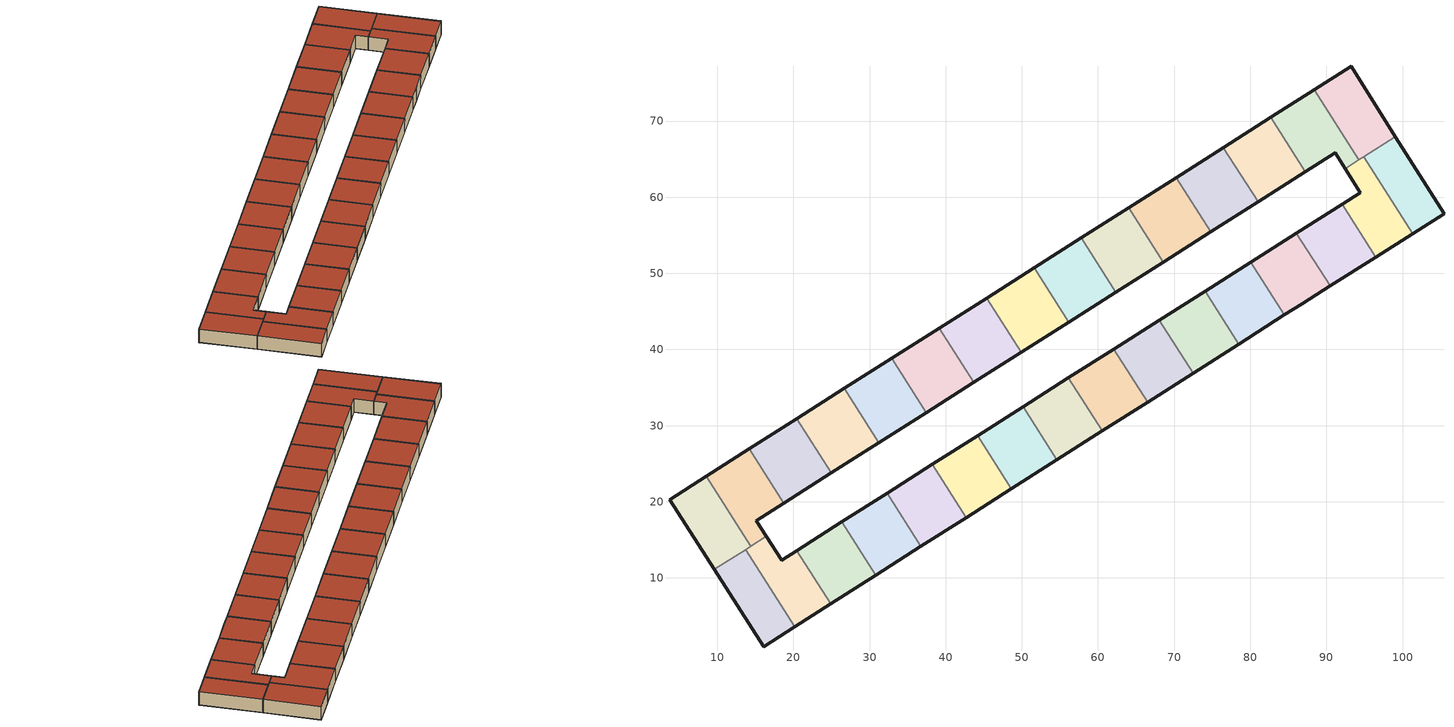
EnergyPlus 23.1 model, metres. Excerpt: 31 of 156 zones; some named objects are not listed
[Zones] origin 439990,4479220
b56bda9013da5b2d_F4_dwelling_0
 floor to b56bda9013da5b2d_F3_dwelling_0 (EU_floor_Construction): 20.19,3.58 13.73,13.73 9.61,11.11 16.12,0.98 z12
 wall outside (EU_wall_Construction): 20.19,3.58 16.12,0.98 9.61,11.11 z12:15
 wall to b56bda9013da5b2d_F4_dwelling_1 (EU_wall_Construction): 13.73,13.73 20.19,3.58 z12:15
 wall to b56bda9013da5b2d_F4_dwelling_16 (EU_wall_Construction): 9.61,11.11 13.73,13.73 z12:15
 roof outside (EU_roof_Construction): 13.73,13.73 20.19,3.58 16.12,0.98 9.61,11.11 z15
b56bda9013da5b2d_F4_dwelling_1
 floor to b56bda9013da5b2d_F3_dwelling_1 (EU_floor_Construction): 24.89,6.58 20.43,13.59 18.46,12.34 16.45,15.45 13.73,13.73 20.19,3.58 z12
 wall outside (EU_wall_Construction): 24.89,6.58 20.19,3.58 / 16.45,15.45 18.46,12.34 20.43,13.59 z12:15
 wall to b56bda9013da5b2d_F4_dwelling_2 (EU_wall_Construction): 20.43,13.59 24.89,6.58 z12:15
 wall to b56bda9013da5b2d_F4_dwelling_17 (EU_wall_Construction): 14.42,14.16 16.45,15.45 z12:15
 wall to b56bda9013da5b2d_F4_dwelling_16 (EU_wall_Construction): 13.73,13.73 14.42,14.17 z12:15
 roof outside (EU_roof_Construction): 20.43,13.59 24.89,6.58 20.19,3.58 13.73,13.73 16.45,15.45 18.46,12.34 z15
b56bda9013da5b2d_F4_dwelling_10
 floor to b56bda9013da5b2d_F3_dwelling_10 (EU_floor_Construction): 78.48,40.71 74.07,47.66 68.08,43.86 72.5,36.9 z12
 wall outside (EU_wall_Construction): 68.08,43.86 74.07,47.66 / 78.48,40.71 72.5,36.9 z12:15
 wall to b56bda9013da5b2d_F4_dwelling_9 (EU_wall_Construction): 72.5,36.9 68.08,43.86 z12:15
 wall to b56bda9013da5b2d_F4_dwelling_11 (EU_wall_Construction): 74.07,47.66 78.48,40.71 z12:15
 roof outside (EU_roof_Construction): 74.07,47.66 78.48,40.71 72.5,36.9 68.08,43.86 z15
b56bda9013da5b2d_F4_dwelling_11
 floor to b56bda9013da5b2d_F3_dwelling_11 (EU_floor_Construction): 84.47,44.53 80.07,51.47 74.07,47.66 78.48,40.71 z12
 wall outside (EU_wall_Construction): 74.07,47.66 80.07,51.47 / 84.47,44.53 78.48,40.71 z12:15
 wall to b56bda9013da5b2d_F4_dwelling_12 (EU_wall_Construction): 80.07,51.47 84.47,44.53 z12:15
 roof outside (EU_roof_Construction): 80.07,51.47 84.47,44.53 78.48,40.71 74.07,47.66 z15
b56bda9013da5b2d_F4_dwelling_12
 floor to b56bda9013da5b2d_F3_dwelling_12 (EU_floor_Construction): 90.47,48.34 86.07,55.28 80.07,51.47 84.47,44.53 86.83,46.03 z12
 wall outside (EU_wall_Construction): 80.07,51.47 86.07,55.28 / 90.47,48.34 86.83,46.03 84.47,44.53 z12:15
 wall to b56bda9013da5b2d_F4_dwelling_13 (EU_wall_Construction): 86.07,55.28 90.47,48.34 z12:15
 roof outside (EU_roof_Construction): 86.07,55.28 90.47,48.34 86.83,46.03 84.47,44.53 80.07,51.47 z15
b56bda9013da5b2d_F4_dwelling_13
 floor to b56bda9013da5b2d_F3_dwelling_13 (EU_floor_Construction): 96.47,52.14 92.06,59.09 86.07,55.28 90.47,48.34 z12
 wall outside (EU_wall_Construction): 86.07,55.28 92.06,59.09 / 96.47,52.14 90.47,48.34 z12:15
 wall to b56bda9013da5b2d_F4_dwelling_14 (EU_wall_Construction): 92.06,59.09 96.47,52.14 z12:15
 roof outside (EU_roof_Construction): 92.06,59.09 96.47,52.14 90.47,48.34 86.07,55.28 z15
b56bda9013da5b2d_F4_dwelling_14
 floor to b56bda9013da5b2d_F3_dwelling_14 (EU_floor_Construction): 101.34,55.23 94.92,65.33 92.46,63.77 94.45,60.6 92.06,59.09 96.47,52.14 z12
 wall outside (EU_wall_Construction): 101.34,55.23 96.47,52.14 / 92.06,59.09 94.45,60.6 92.46,63.77 z12:15
 wall to b56bda9013da5b2d_F4_dwelling_15 (EU_wall_Construction): 94.92,65.33 101.34,55.23 z12:15
 wall to b56bda9013da5b2d_F4_dwelling_29 (EU_wall_Construction): 92.46,63.77 94.24,64.9 z12:15
 wall to b56bda9013da5b2d_F4_dwelling_30 (EU_wall_Construction): 94.24,64.9 94.92,65.33 z12:15
 roof outside (EU_roof_Construction): 94.92,65.33 101.34,55.23 96.47,52.14 92.06,59.09 94.45,60.6 92.46,63.77 z15
b56bda9013da5b2d_F4_dwelling_15
 floor to b56bda9013da5b2d_F3_dwelling_15 (EU_floor_Construction): 105.45,57.83 99.05,67.96 94.92,65.33 101.34,55.23 z12
 wall outside (EU_wall_Construction): 99.05,67.96 105.45,57.83 101.34,55.23 z12:15
 wall to b56bda9013da5b2d_F4_dwelling_30 (EU_wall_Construction): 94.92,65.33 99.05,67.96 z12:15
 roof outside (EU_roof_Construction): 99.05,67.96 105.45,57.83 101.34,55.23 94.92,65.33 z15
b56bda9013da5b2d_F4_dwelling_16
 floor to b56bda9013da5b2d_F3_dwelling_16 (EU_floor_Construction): 14.42,14.17 8.58,23.36 3.73,20.28 9.61,11.11 z12
 wall outside (EU_wall_Construction): 9.61,11.11 3.73,20.28 8.58,23.36 z12:15
 wall to b56bda9013da5b2d_F4_dwelling_17 (EU_wall_Construction): 8.58,23.36 14.42,14.17 z12:15
 roof outside (EU_roof_Construction): 8.58,23.36 14.42,14.17 9.61,11.11 3.73,20.28 z15
b56bda9013da5b2d_F4_dwelling_17
 floor to b56bda9013da5b2d_F3_dwelling_17 (EU_floor_Construction): 16.45,15.45 15.1,17.52 18.75,19.83 14.23,26.95 8.58,23.36 14.42,14.17 z12
 wall outside (EU_wall_Construction): 8.58,23.36 14.23,26.95 / 18.75,19.83 15.1,17.52 16.45,15.45 z12:15
 wall to b56bda9013da5b2d_F4_dwelling_18 (EU_wall_Construction): 14.23,26.95 18.75,19.83 z12:15
 roof outside (EU_roof_Construction): 14.23,26.95 18.75,19.83 15.1,17.52 16.45,15.45 14.42,14.17 8.58,23.36 z15
b56bda9013da5b2d_F4_dwelling_18
 floor to b56bda9013da5b2d_F3_dwelling_18 (EU_floor_Construction): 24.99,23.8 20.46,30.91 14.23,26.95 18.75,19.83 z12
 wall outside (EU_wall_Construction): 14.23,26.95 20.46,30.91 / 24.99,23.8 18.75,19.83 z12:15
 wall to b56bda9013da5b2d_F4_dwelling_19 (EU_wall_Construction): 20.46,30.91 24.99,23.8 z12:15
 roof outside (EU_roof_Construction): 20.46,30.91 24.99,23.8 18.75,19.83 14.23,26.95 z15
b56bda9013da5b2d_F4_dwelling_19
 floor to b56bda9013da5b2d_F3_dwelling_19 (EU_floor_Construction): 31.22,27.76 26.7,34.88 20.46,30.91 24.99,23.8 z12
 wall outside (EU_wall_Construction): 20.46,30.91 26.7,34.88 / 31.22,27.76 24.99,23.8 z12:15
 wall to b56bda9013da5b2d_F4_dwelling_20 (EU_wall_Construction): 26.7,34.88 31.22,27.76 z12:15
 roof outside (EU_roof_Construction): 26.7,34.88 31.22,27.76 24.99,23.8 20.46,30.91 z15
b56bda9013da5b2d_F4_dwelling_2
 floor to b56bda9013da5b2d_F3_dwelling_2 (EU_floor_Construction): 30.82,10.35 26.36,17.36 20.43,13.59 24.89,6.58 z12
 wall outside (EU_wall_Construction): 20.43,13.59 26.36,17.36 / 30.82,10.35 24.89,6.58 z12:15
 wall to b56bda9013da5b2d_F4_dwelling_3 (EU_wall_Construction): 26.36,17.36 30.82,10.35 z12:15
 roof outside (EU_roof_Construction): 26.36,17.36 30.82,10.35 24.89,6.58 20.43,13.59 z15
b56bda9013da5b2d_F4_dwelling_20
 floor to b56bda9013da5b2d_F3_dwelling_20 (EU_floor_Construction): 37.46,31.71 32.93,38.84 26.7,34.88 31.22,27.76 z12
 wall outside (EU_wall_Construction): 26.7,34.88 32.93,38.84 / 37.46,31.71 31.22,27.76 z12:15
 wall to b56bda9013da5b2d_F4_dwelling_21 (EU_wall_Construction): 32.93,38.84 37.46,31.71 z12:15
 roof outside (EU_roof_Construction): 32.93,38.84 37.46,31.71 31.22,27.76 26.7,34.88 z15
b56bda9013da5b2d_F4_dwelling_21
 floor to b56bda9013da5b2d_F3_dwelling_21 (EU_floor_Construction): 43.69,35.67 39.16,42.8 32.93,38.84 37.46,31.71 z12
 wall outside (EU_wall_Construction): 32.93,38.84 39.16,42.8 / 43.69,35.67 37.46,31.71 z12:15
 wall to b56bda9013da5b2d_F4_dwelling_22 (EU_wall_Construction): 39.16,42.8 43.69,35.67 z12:15
 roof outside (EU_roof_Construction): 39.16,42.8 43.69,35.67 37.46,31.71 32.93,38.84 z15
b56bda9013da5b2d_F4_dwelling_22
 floor to b56bda9013da5b2d_F3_dwelling_22 (EU_floor_Construction): 49.91,39.63 45.39,46.75 39.16,42.8 43.69,35.67 z12
 wall outside (EU_wall_Construction): 39.16,42.8 45.39,46.75 / 49.91,39.63 43.69,35.67 z12:15
 wall to b56bda9013da5b2d_F4_dwelling_23 (EU_wall_Construction): 45.39,46.75 49.91,39.63 z12:15
 roof outside (EU_roof_Construction): 45.39,46.75 49.91,39.63 43.69,35.67 39.16,42.8 z15
b56bda9013da5b2d_F4_dwelling_23
 floor to b56bda9013da5b2d_F3_dwelling_23 (EU_floor_Construction): 56.14,43.58 51.61,50.71 45.39,46.75 49.91,39.63 z12
 wall outside (EU_wall_Construction): 45.39,46.75 51.61,50.71 / 56.14,43.58 49.91,39.63 z12:15
 wall to b56bda9013da5b2d_F4_dwelling_24 (EU_wall_Construction): 51.61,50.71 56.14,43.58 z12:15
 roof outside (EU_roof_Construction): 51.61,50.71 56.14,43.58 49.91,39.63 45.39,46.75 z15
b56bda9013da5b2d_F4_dwelling_24
 floor to b56bda9013da5b2d_F3_dwelling_24 (EU_floor_Construction): 62.36,47.53 57.83,54.67 51.61,50.71 56.14,43.58 z12
 wall outside (EU_wall_Construction): 51.61,50.71 57.83,54.67 / 62.36,47.53 56.14,43.58 z12:15
 wall to b56bda9013da5b2d_F4_dwelling_25 (EU_wall_Construction): 57.83,54.67 62.36,47.53 z12:15
 roof outside (EU_roof_Construction): 57.83,54.67 62.36,47.53 56.14,43.58 51.61,50.71 z15
b56bda9013da5b2d_F4_dwelling_25
 floor to b56bda9013da5b2d_F3_dwelling_25 (EU_floor_Construction): 68.59,51.48 64.05,58.62 57.83,54.67 62.36,47.53 z12
 wall outside (EU_wall_Construction): 57.83,54.67 64.05,58.62 / 68.59,51.48 62.36,47.53 z12:15
 wall to b56bda9013da5b2d_F4_dwelling_26 (EU_wall_Construction): 64.05,58.62 68.59,51.48 z12:15
 roof outside (EU_roof_Construction): 64.05,58.62 68.59,51.48 62.36,47.53 57.83,54.67 z15
b56bda9013da5b2d_F4_dwelling_26
 floor to b56bda9013da5b2d_F3_dwelling_26 (EU_floor_Construction): 74.81,55.43 70.27,62.57 64.05,58.62 68.59,51.48 z12
 wall outside (EU_wall_Construction): 64.05,58.62 70.27,62.57 / 74.81,55.43 68.59,51.48 z12:15
 wall to b56bda9013da5b2d_F4_dwelling_27 (EU_wall_Construction): 70.27,62.57 74.81,55.43 z12:15
 roof outside (EU_roof_Construction): 70.27,62.57 74.81,55.43 68.59,51.48 64.05,58.62 z15
b56bda9013da5b2d_F4_dwelling_27
 floor to b56bda9013da5b2d_F3_dwelling_27 (EU_floor_Construction): 81.02,59.38 76.48,66.52 70.27,62.57 74.81,55.43 z12
 wall outside (EU_wall_Construction): 70.27,62.57 76.48,66.52 / 81.02,59.38 74.81,55.43 z12:15
 wall to b56bda9013da5b2d_F4_dwelling_28 (EU_wall_Construction): 76.48,66.52 81.02,59.38 z12:15
 roof outside (EU_roof_Construction): 76.48,66.52 81.02,59.38 74.81,55.43 70.27,62.57 z15
b56bda9013da5b2d_F4_dwelling_28
 floor to b56bda9013da5b2d_F3_dwelling_28 (EU_floor_Construction): 87.24,63.33 82.7,70.47 76.48,66.52 81.02,59.38 z12
 wall outside (EU_wall_Construction): 76.48,66.52 82.7,70.47 / 87.24,63.33 81.02,59.38 z12:15
 wall to b56bda9013da5b2d_F4_dwelling_29 (EU_wall_Construction): 82.7,70.47 87.24,63.33 z12:15
 roof outside (EU_roof_Construction): 82.7,70.47 87.24,63.33 81.02,59.38 76.48,66.52 z15
b56bda9013da5b2d_F4_dwelling_29
 floor to b56bda9013da5b2d_F3_dwelling_29 (EU_floor_Construction): 94.24,64.9 88.4,74.09 82.7,70.47 87.24,63.33 91.16,65.82 92.46,63.77 z12
 wall outside (EU_wall_Construction): 92.46,63.77 91.16,65.82 87.24,63.33 / 82.7,70.47 88.4,74.09 z12:15
 wall to b56bda9013da5b2d_F4_dwelling_30 (EU_wall_Construction): 88.4,74.09 94.24,64.9 z12:15
 roof outside (EU_roof_Construction): 88.4,74.09 94.24,64.9 92.46,63.77 91.16,65.82 87.24,63.33 82.7,70.47 z15
b56bda9013da5b2d_F4_dwelling_3
 floor to b56bda9013da5b2d_F3_dwelling_3 (EU_floor_Construction): 36.75,14.13 32.3,21.13 26.36,17.36 30.82,10.35 z12
 wall outside (EU_wall_Construction): 26.36,17.36 32.3,21.13 / 36.75,14.13 30.82,10.35 z12:15
 wall to b56bda9013da5b2d_F4_dwelling_4 (EU_wall_Construction): 32.3,21.13 36.75,14.13 z12:15
 roof outside (EU_roof_Construction): 32.3,21.13 36.75,14.13 30.82,10.35 26.36,17.36 z15
b56bda9013da5b2d_F4_dwelling_30
 floor to b56bda9013da5b2d_F3_dwelling_30 (EU_floor_Construction): 99.05,67.96 93.24,77.17 88.4,74.09 94.24,64.9 z12
 wall outside (EU_wall_Construction): 88.4,74.09 93.24,77.17 99.05,67.96 z12:15
 roof outside (EU_roof_Construction): 93.24,77.17 99.05,67.96 94.24,64.9 88.4,74.09 z15
b56bda9013da5b2d_F4_dwelling_4
 floor to b56bda9013da5b2d_F3_dwelling_4 (EU_floor_Construction): 42.69,17.91 38.25,24.91 32.3,21.13 36.75,14.13 z12
 wall outside (EU_wall_Construction): 32.3,21.13 38.25,24.91 / 42.69,17.91 36.75,14.13 z12:15
 wall to b56bda9013da5b2d_F4_dwelling_5 (EU_wall_Construction): 38.25,24.91 42.69,17.91 z12:15
 roof outside (EU_roof_Construction): 38.25,24.91 42.69,17.91 36.75,14.13 32.3,21.13 z15
b56bda9013da5b2d_F4_dwelling_5
 floor to b56bda9013da5b2d_F3_dwelling_5 (EU_floor_Construction): 48.64,21.7 44.2,28.69 38.25,24.91 42.69,17.91 z12
 wall outside (EU_wall_Construction): 38.25,24.91 44.2,28.69 / 48.64,21.7 42.69,17.91 z12:15
 wall to b56bda9013da5b2d_F4_dwelling_6 (EU_wall_Construction): 44.2,28.69 48.64,21.7 z12:15
 roof outside (EU_roof_Construction): 44.2,28.69 48.64,21.7 42.69,17.91 38.25,24.91 z15
b56bda9013da5b2d_F4_dwelling_6
 floor to b56bda9013da5b2d_F3_dwelling_6 (EU_floor_Construction): 54.59,25.5 50.16,32.47 44.2,28.69 48.64,21.7 z12
 wall outside (EU_wall_Construction): 44.2,28.69 50.16,32.47 / 54.59,25.5 48.64,21.7 z12:15
 wall to b56bda9013da5b2d_F4_dwelling_7 (EU_wall_Construction): 50.16,32.47 54.59,25.5 z12:15
 roof outside (EU_roof_Construction): 50.16,32.47 54.59,25.5 48.64,21.7 44.2,28.69 z15
b56bda9013da5b2d_F4_dwelling_7
 floor to b56bda9013da5b2d_F3_dwelling_7 (EU_floor_Construction): 60.56,29.29 56.13,36.26 50.16,32.47 54.59,25.5 z12
 wall outside (EU_wall_Construction): 50.16,32.47 56.13,36.26 / 60.56,29.29 54.59,25.5 z12:15
 wall to b56bda9013da5b2d_F4_dwelling_8 (EU_wall_Construction): 56.13,36.26 60.56,29.29 z12:15
 roof outside (EU_roof_Construction): 56.13,36.26 60.56,29.29 54.59,25.5 50.16,32.47 z15
b56bda9013da5b2d_F4_dwelling_8
 floor to b56bda9013da5b2d_F3_dwelling_8 (EU_floor_Construction): 66.53,33.1 62.1,40.06 56.13,36.26 60.56,29.29 z12
 wall outside (EU_wall_Construction): 56.13,36.26 62.1,40.06 / 66.53,33.1 60.56,29.29 z12:15
 wall to b56bda9013da5b2d_F4_dwelling_9 (EU_wall_Construction): 62.1,40.06 66.53,33.1 z12:15
 roof outside (EU_roof_Construction): 62.1,40.06 66.53,33.1 60.56,29.29 56.13,36.26 z15
b56bda9013da5b2d_F4_dwelling_9
 floor to b56bda9013da5b2d_F3_dwelling_9 (EU_floor_Construction): 72.5,36.9 68.08,43.86 62.1,40.06 66.53,33.1 z12
 wall outside (EU_wall_Construction): 62.1,40.06 68.08,43.86 / 72.5,36.9 66.53,33.1 z12:15
 roof outside (EU_roof_Construction): 68.08,43.86 72.5,36.9 66.53,33.1 62.1,40.06 z15
[Building]
EU S2 Campaign: North Axis=0; Terrain=City; Solar Distribution=FullExterior
[Site:Location]
Madrid: Latitude=40.5; Longitude=-3.5; Time Zone=1; Elevation=609
[SizingPeriod:WeatherFileDays]
AnnualSizingPeriod: Begin Month=1; Begin Day of Month=1; End Month=12; End Day of Month=31; Day of Week for Start Day=Monday; Use Weather File Daylight Saving Period=No; Use Weather File Rain and Snow Indicators=No
[MATERIAL]
EU_InternalMass_Material: Roughness=MediumRough; Thickness=0.1; Conductivity=1; Density=1800; Specific Heat=900; Thermal Absorptance=0.9; Solar Absorptance=0.7; Visible Absorptance=0.7
[MATERIAL:NOMASS] Roughness=MediumRough; Thermal Absorptance=0.9; Solar Absorptance=0.7; Visible Absorptance=0.7
Name | Thermal Resistance
EU_wall_NoMass | 0.609216
EU_roof_NoMass | 0.513268
EU_floor_NoMass | 0.568163
[CONSTRUCTION]
EU_wall_Construction: EU_wall_NoMass
EU_roof_Construction: EU_roof_NoMass
EU_floor_Construction: EU_floor_NoMass
EU_InternalMass_Construction: EU_InternalMass_Material
[ZONE] Type=1; Multiplier=1; Ceiling Height=autocalculate; Floor Area=autocalculate; Part of Total Floor Area=Yes
Name | Volume
b56bda9013da5b2d_F4_dwelling_0 | 175.195
b56bda9013da5b2d_F4_dwelling_1; b56bda9013da5b2d_F4_dwelling_14 | 175.228
b56bda9013da5b2d_F4_dwelling_10; b56bda9013da5b2d_F4_dwelling_6 | 175.219
b56bda9013da5b2d_F4_dwelling_11 | 175.216
b56bda9013da5b2d_F4_dwelling_12; b56bda9013da5b2d_F4_dwelling_9 | 175.202
b56bda9013da5b2d_F4_dwelling_13 | 175.233
b56bda9013da5b2d_F4_dwelling_15 | 175.203
b56bda9013da5b2d_F4_dwelling_16; b56bda9013da5b2d_F4_dwelling_25 | 186.894
b56bda9013da5b2d_F4_dwelling_17 | 186.882
b56bda9013da5b2d_F4_dwelling_18 | 186.875
b56bda9013da5b2d_F4_dwelling_19 | 186.898
b56bda9013da5b2d_F4_dwelling_2; b56bda9013da5b2d_F4_dwelling_4 | 175.205
b56bda9013da5b2d_F4_dwelling_20 | 186.906
b56bda9013da5b2d_F4_dwelling_21 | 186.892
b56bda9013da5b2d_F4_dwelling_22 | 186.885
b56bda9013da5b2d_F4_dwelling_23 | 186.913
b56bda9013da5b2d_F4_dwelling_24 | 186.869
b56bda9013da5b2d_F4_dwelling_26 | 186.88
b56bda9013da5b2d_F4_dwelling_27 | 186.889
b56bda9013da5b2d_F4_dwelling_28 | 186.896
b56bda9013da5b2d_F4_dwelling_29 | 186.873
b56bda9013da5b2d_F4_dwelling_3 | 175.204
b56bda9013da5b2d_F4_dwelling_30 | 186.893
b56bda9013da5b2d_F4_dwelling_5 | 175.238
b56bda9013da5b2d_F4_dwelling_7 | 175.188
b56bda9013da5b2d_F4_dwelling_8 | 175.239
[INTERNALMASS] Construction=EU_InternalMass_Construction
Name | Zone or ZoneList | Surface Area
b56bda9013da5b2d_F4_dwelling_0_EU_InternalMass | b56bda9013da5b2d_F4_dwelling_0 | 58.3983
b56bda9013da5b2d_F4_dwelling_1_EU_InternalMass | b56bda9013da5b2d_F4_dwelling_1 | 58.4092
b56bda9013da5b2d_F4_dwelling_2_EU_InternalMass | b56bda9013da5b2d_F4_dwelling_2 | 58.4014
b56bda9013da5b2d_F4_dwelling_3_EU_InternalMass | b56bda9013da5b2d_F4_dwelling_3 | 58.4013
b56bda9013da5b2d_F4_dwelling_4_EU_InternalMass | b56bda9013da5b2d_F4_dwelling_4 | 58.4017
b56bda9013da5b2d_F4_dwelling_5_EU_InternalMass | b56bda9013da5b2d_F4_dwelling_5 | 58.4126
b56bda9013da5b2d_F4_dwelling_6_EU_InternalMass | b56bda9013da5b2d_F4_dwelling_6 | 58.4066
b56bda9013da5b2d_F4_dwelling_7_EU_InternalMass | b56bda9013da5b2d_F4_dwelling_7 | 58.396
b56bda9013da5b2d_F4_dwelling_8_EU_InternalMass | b56bda9013da5b2d_F4_dwelling_8 | 58.4132
b56bda9013da5b2d_F4_dwelling_9_EU_InternalMass | b56bda9013da5b2d_F4_dwelling_9 | 58.4006
b56bda9013da5b2d_F4_dwelling_10_EU_InternalMass | b56bda9013da5b2d_F4_dwelling_10 | 58.4062
b56bda9013da5b2d_F4_dwelling_11_EU_InternalMass | b56bda9013da5b2d_F4_dwelling_11 | 58.4054
b56bda9013da5b2d_F4_dwelling_12_EU_InternalMass | b56bda9013da5b2d_F4_dwelling_12 | 58.4005
b56bda9013da5b2d_F4_dwelling_13_EU_InternalMass | b56bda9013da5b2d_F4_dwelling_13 | 58.4108
b56bda9013da5b2d_F4_dwelling_14_EU_InternalMass | b56bda9013da5b2d_F4_dwelling_14 | 58.4095
b56bda9013da5b2d_F4_dwelling_15_EU_InternalMass | b56bda9013da5b2d_F4_dwelling_15 | 58.401
b56bda9013da5b2d_F4_dwelling_16_EU_InternalMass | b56bda9013da5b2d_F4_dwelling_16 | 62.2978
b56bda9013da5b2d_F4_dwelling_17_EU_InternalMass | b56bda9013da5b2d_F4_dwelling_17 | 62.294
b56bda9013da5b2d_F4_dwelling_18_EU_InternalMass | b56bda9013da5b2d_F4_dwelling_18 | 62.2916
b56bda9013da5b2d_F4_dwelling_19_EU_InternalMass | b56bda9013da5b2d_F4_dwelling_19 | 62.2994
b56bda9013da5b2d_F4_dwelling_20_EU_InternalMass | b56bda9013da5b2d_F4_dwelling_20 | 62.3019
b56bda9013da5b2d_F4_dwelling_21_EU_InternalMass | b56bda9013da5b2d_F4_dwelling_21 | 62.2973
b56bda9013da5b2d_F4_dwelling_22_EU_InternalMass | b56bda9013da5b2d_F4_dwelling_22 | 62.295
b56bda9013da5b2d_F4_dwelling_23_EU_InternalMass | b56bda9013da5b2d_F4_dwelling_23 | 62.3044
b56bda9013da5b2d_F4_dwelling_24_EU_InternalMass | b56bda9013da5b2d_F4_dwelling_24 | 62.2896
b56bda9013da5b2d_F4_dwelling_25_EU_InternalMass | b56bda9013da5b2d_F4_dwelling_25 | 62.2981
b56bda9013da5b2d_F4_dwelling_26_EU_InternalMass | b56bda9013da5b2d_F4_dwelling_26 | 62.2934
b56bda9013da5b2d_F4_dwelling_27_EU_InternalMass | b56bda9013da5b2d_F4_dwelling_27 | 62.2966
b56bda9013da5b2d_F4_dwelling_28_EU_InternalMass | b56bda9013da5b2d_F4_dwelling_28 | 62.2988
b56bda9013da5b2d_F4_dwelling_29_EU_InternalMass | b56bda9013da5b2d_F4_dwelling_29 | 62.2911
b56bda9013da5b2d_F4_dwelling_30_EU_InternalMass | b56bda9013da5b2d_F4_dwelling_30 | 62.2975
[OTHEREQUIPMENT] Fuel Type=Electricity; Design Level Calculation Method=Watts/Area; Power per Zone Floor Area=1; Fraction Latent=0; Fraction Radiant=0; Fraction Lost=0; Carbon Dioxide Generation Rate=0; EndUse Subcategory=EU_Step8_InternalGains
Name | Zone or ZoneList or Space or SpaceList | Schedule
EU_Step8_InternalGain_b56bda9013da5b2d_F4_dwelling_0_f000 | b56bda9013da5b2d_F4_dwelling_0 | EU_Step8_GainSchedule_b56bda9013da5b2d_F4_dwelling_0_f000
EU_Step8_InternalGain_b56bda9013da5b2d_F4_dwelling_1_f000 | b56bda9013da5b2d_F4_dwelling_1 | EU_Step8_GainSchedule_b56bda9013da5b2d_F4_dwelling_1_f000
EU_Step8_InternalGain_b56bda9013da5b2d_F4_dwelling_2_f000 | b56bda9013da5b2d_F4_dwelling_2 | EU_Step8_GainSchedule_b56bda9013da5b2d_F4_dwelling_2_f000
EU_Step8_InternalGain_b56bda9013da5b2d_F4_dwelling_3_f000 | b56bda9013da5b2d_F4_dwelling_3 | EU_Step8_GainSchedule_b56bda9013da5b2d_F4_dwelling_3_f000
EU_Step8_InternalGain_b56bda9013da5b2d_F4_dwelling_4_f000 | b56bda9013da5b2d_F4_dwelling_4 | EU_Step8_GainSchedule_b56bda9013da5b2d_F4_dwelling_4_f000
EU_Step8_InternalGain_b56bda9013da5b2d_F4_dwelling_5_f000 | b56bda9013da5b2d_F4_dwelling_5 | EU_Step8_GainSchedule_b56bda9013da5b2d_F4_dwelling_5_f000
EU_Step8_InternalGain_b56bda9013da5b2d_F4_dwelling_6_f000 | b56bda9013da5b2d_F4_dwelling_6 | EU_Step8_GainSchedule_b56bda9013da5b2d_F4_dwelling_6_f000
EU_Step8_InternalGain_b56bda9013da5b2d_F4_dwelling_7_f000 | b56bda9013da5b2d_F4_dwelling_7 | EU_Step8_GainSchedule_b56bda9013da5b2d_F4_dwelling_7_f000
EU_Step8_InternalGain_b56bda9013da5b2d_F4_dwelling_8_f000 | b56bda9013da5b2d_F4_dwelling_8 | EU_Step8_GainSchedule_b56bda9013da5b2d_F4_dwelling_8_f000
EU_Step8_InternalGain_b56bda9013da5b2d_F4_dwelling_9_f000 | b56bda9013da5b2d_F4_dwelling_9 | EU_Step8_GainSchedule_b56bda9013da5b2d_F4_dwelling_9_f000
EU_Step8_InternalGain_b56bda9013da5b2d_F4_dwelling_10_f000 | b56bda9013da5b2d_F4_dwelling_10 | EU_Step8_GainSchedule_b56bda9013da5b2d_F4_dwelling_10_f000
EU_Step8_InternalGain_b56bda9013da5b2d_F4_dwelling_11_f000 | b56bda9013da5b2d_F4_dwelling_11 | EU_Step8_GainSchedule_b56bda9013da5b2d_F4_dwelling_11_f000
EU_Step8_InternalGain_b56bda9013da5b2d_F4_dwelling_12_f000 | b56bda9013da5b2d_F4_dwelling_12 | EU_Step8_GainSchedule_b56bda9013da5b2d_F4_dwelling_12_f000
EU_Step8_InternalGain_b56bda9013da5b2d_F4_dwelling_13_f000 | b56bda9013da5b2d_F4_dwelling_13 | EU_Step8_GainSchedule_b56bda9013da5b2d_F4_dwelling_13_f000
EU_Step8_InternalGain_b56bda9013da5b2d_F4_dwelling_14_f000 | b56bda9013da5b2d_F4_dwelling_14 | EU_Step8_GainSchedule_b56bda9013da5b2d_F4_dwelling_14_f000
EU_Step8_InternalGain_b56bda9013da5b2d_F4_dwelling_15_f000 | b56bda9013da5b2d_F4_dwelling_15 | EU_Step8_GainSchedule_b56bda9013da5b2d_F4_dwelling_15_f000
EU_Step8_InternalGain_b56bda9013da5b2d_F4_dwelling_16_f000 | b56bda9013da5b2d_F4_dwelling_16 | EU_Step8_GainSchedule_b56bda9013da5b2d_F4_dwelling_16_f000
EU_Step8_InternalGain_b56bda9013da5b2d_F4_dwelling_17_f000 | b56bda9013da5b2d_F4_dwelling_17 | EU_Step8_GainSchedule_b56bda9013da5b2d_F4_dwelling_17_f000
EU_Step8_InternalGain_b56bda9013da5b2d_F4_dwelling_18_f000 | b56bda9013da5b2d_F4_dwelling_18 | EU_Step8_GainSchedule_b56bda9013da5b2d_F4_dwelling_18_f000
EU_Step8_InternalGain_b56bda9013da5b2d_F4_dwelling_19_f000 | b56bda9013da5b2d_F4_dwelling_19 | EU_Step8_GainSchedule_b56bda9013da5b2d_F4_dwelling_19_f000
EU_Step8_InternalGain_b56bda9013da5b2d_F4_dwelling_20_f000 | b56bda9013da5b2d_F4_dwelling_20 | EU_Step8_GainSchedule_b56bda9013da5b2d_F4_dwelling_20_f000
EU_Step8_InternalGain_b56bda9013da5b2d_F4_dwelling_21_f000 | b56bda9013da5b2d_F4_dwelling_21 | EU_Step8_GainSchedule_b56bda9013da5b2d_F4_dwelling_21_f000
EU_Step8_InternalGain_b56bda9013da5b2d_F4_dwelling_22_f000 | b56bda9013da5b2d_F4_dwelling_22 | EU_Step8_GainSchedule_b56bda9013da5b2d_F4_dwelling_22_f000
EU_Step8_InternalGain_b56bda9013da5b2d_F4_dwelling_23_f000 | b56bda9013da5b2d_F4_dwelling_23 | EU_Step8_GainSchedule_b56bda9013da5b2d_F4_dwelling_23_f000
EU_Step8_InternalGain_b56bda9013da5b2d_F4_dwelling_24_f000 | b56bda9013da5b2d_F4_dwelling_24 | EU_Step8_GainSchedule_b56bda9013da5b2d_F4_dwelling_24_f000
EU_Step8_InternalGain_b56bda9013da5b2d_F4_dwelling_25_f000 | b56bda9013da5b2d_F4_dwelling_25 | EU_Step8_GainSchedule_b56bda9013da5b2d_F4_dwelling_25_f000
EU_Step8_InternalGain_b56bda9013da5b2d_F4_dwelling_26_f000 | b56bda9013da5b2d_F4_dwelling_26 | EU_Step8_GainSchedule_b56bda9013da5b2d_F4_dwelling_26_f000
EU_Step8_InternalGain_b56bda9013da5b2d_F4_dwelling_27_f000 | b56bda9013da5b2d_F4_dwelling_27 | EU_Step8_GainSchedule_b56bda9013da5b2d_F4_dwelling_27_f000
EU_Step8_InternalGain_b56bda9013da5b2d_F4_dwelling_28_f000 | b56bda9013da5b2d_F4_dwelling_28 | EU_Step8_GainSchedule_b56bda9013da5b2d_F4_dwelling_28_f000
EU_Step8_InternalGain_b56bda9013da5b2d_F4_dwelling_29_f000 | b56bda9013da5b2d_F4_dwelling_29 | EU_Step8_GainSchedule_b56bda9013da5b2d_F4_dwelling_29_f000
EU_Step8_InternalGain_b56bda9013da5b2d_F4_dwelling_30_f000 | b56bda9013da5b2d_F4_dwelling_30 | EU_Step8_GainSchedule_b56bda9013da5b2d_F4_dwelling_30_f000
[ZONEVENTILATION:DESIGNFLOWRATE] Schedule=EU_AlwaysOn; Design Flow Rate Calculation Method=AirChanges/Hour; Air Changes per Hour=0.752966; Ventilation Type=Natural; Fan Pressure Rise=0; Fan Total Efficiency=1; Constant Term Coefficient=1; Temperature Term Coefficient=0; Velocity Term Coefficient=0; Velocity Squared Term Coefficient=0; Minimum Indoor Temperature=-100; Maximum Indoor Temperature=100; Delta Temperature=-100; Minimum Outdoor Temperature=-100; Maximum Outdoor Temperature=100; Maximum Wind Speed=40
Name | Zone or ZoneList or Space or SpaceList
EU_ConstantAir_b56bda9013da5b2d_F4_dwelling_0 | b56bda9013da5b2d_F4_dwelling_0
EU_ConstantAir_b56bda9013da5b2d_F4_dwelling_1 | b56bda9013da5b2d_F4_dwelling_1
EU_ConstantAir_b56bda9013da5b2d_F4_dwelling_2 | b56bda9013da5b2d_F4_dwelling_2
EU_ConstantAir_b56bda9013da5b2d_F4_dwelling_3 | b56bda9013da5b2d_F4_dwelling_3
EU_ConstantAir_b56bda9013da5b2d_F4_dwelling_4 | b56bda9013da5b2d_F4_dwelling_4
EU_ConstantAir_b56bda9013da5b2d_F4_dwelling_5 | b56bda9013da5b2d_F4_dwelling_5
EU_ConstantAir_b56bda9013da5b2d_F4_dwelling_6 | b56bda9013da5b2d_F4_dwelling_6
EU_ConstantAir_b56bda9013da5b2d_F4_dwelling_7 | b56bda9013da5b2d_F4_dwelling_7
EU_ConstantAir_b56bda9013da5b2d_F4_dwelling_8 | b56bda9013da5b2d_F4_dwelling_8
EU_ConstantAir_b56bda9013da5b2d_F4_dwelling_9 | b56bda9013da5b2d_F4_dwelling_9
EU_ConstantAir_b56bda9013da5b2d_F4_dwelling_10 | b56bda9013da5b2d_F4_dwelling_10
EU_ConstantAir_b56bda9013da5b2d_F4_dwelling_11 | b56bda9013da5b2d_F4_dwelling_11
EU_ConstantAir_b56bda9013da5b2d_F4_dwelling_12 | b56bda9013da5b2d_F4_dwelling_12
EU_ConstantAir_b56bda9013da5b2d_F4_dwelling_13 | b56bda9013da5b2d_F4_dwelling_13
EU_ConstantAir_b56bda9013da5b2d_F4_dwelling_14 | b56bda9013da5b2d_F4_dwelling_14
EU_ConstantAir_b56bda9013da5b2d_F4_dwelling_15 | b56bda9013da5b2d_F4_dwelling_15
EU_ConstantAir_b56bda9013da5b2d_F4_dwelling_16 | b56bda9013da5b2d_F4_dwelling_16
EU_ConstantAir_b56bda9013da5b2d_F4_dwelling_17 | b56bda9013da5b2d_F4_dwelling_17
EU_ConstantAir_b56bda9013da5b2d_F4_dwelling_18 | b56bda9013da5b2d_F4_dwelling_18
EU_ConstantAir_b56bda9013da5b2d_F4_dwelling_19 | b56bda9013da5b2d_F4_dwelling_19
EU_ConstantAir_b56bda9013da5b2d_F4_dwelling_20 | b56bda9013da5b2d_F4_dwelling_20
EU_ConstantAir_b56bda9013da5b2d_F4_dwelling_21 | b56bda9013da5b2d_F4_dwelling_21
EU_ConstantAir_b56bda9013da5b2d_F4_dwelling_22 | b56bda9013da5b2d_F4_dwelling_22
EU_ConstantAir_b56bda9013da5b2d_F4_dwelling_23 | b56bda9013da5b2d_F4_dwelling_23
EU_ConstantAir_b56bda9013da5b2d_F4_dwelling_24 | b56bda9013da5b2d_F4_dwelling_24
EU_ConstantAir_b56bda9013da5b2d_F4_dwelling_25 | b56bda9013da5b2d_F4_dwelling_25
EU_ConstantAir_b56bda9013da5b2d_F4_dwelling_26 | b56bda9013da5b2d_F4_dwelling_26
EU_ConstantAir_b56bda9013da5b2d_F4_dwelling_27 | b56bda9013da5b2d_F4_dwelling_27
EU_ConstantAir_b56bda9013da5b2d_F4_dwelling_28 | b56bda9013da5b2d_F4_dwelling_28
EU_ConstantAir_b56bda9013da5b2d_F4_dwelling_29 | b56bda9013da5b2d_F4_dwelling_29
EU_ConstantAir_b56bda9013da5b2d_F4_dwelling_30 | b56bda9013da5b2d_F4_dwelling_30
[HVACTEMPLATE:ZONE:IDEALLOADSAIRSYSTEM] System Availability Schedule=EU_AlwaysOn; Maximum Heating Supply Air Temperature=50; Minimum Cooling Supply Air Temperature=13; Maximum Heating Supply Air Humidity Ratio=0.0156; Minimum Cooling Supply Air Humidity Ratio=0.0077; Heating Limit=NoLimit; Cooling Limit=NoLimit; Heating Availability Schedule=EU_AlwaysOn; Cooling Availability Schedule=EU_CoolingOff; Dehumidification Control Type=ConstantSensibleHeatRatio; Cooling Sensible Heat Ratio=0.7; Dehumidification Setpoint=60; Humidification Control Type=None; Humidification Setpoint=30; Outdoor Air Method=None; Outdoor Air Flow Rate per Person=0.00944; Outdoor Air Flow Rate per Zone Floor Area=0; Outdoor Air Flow Rate per Zone=0; Demand Controlled Ventilation Type=None; Outdoor Air Economizer Type=NoEconomizer; Heat Recovery Type=None; Sensible Heat Recovery Effectiveness=0.7; Latent Heat Recovery Effectiveness=0.65
Name | Template Thermostat
b56bda9013da5b2d_F4_dwelling_0 | EU_HeatOnly_b56bda9013da5b2d_F4_dwelling_0
b56bda9013da5b2d_F4_dwelling_1 | EU_HeatOnly_b56bda9013da5b2d_F4_dwelling_1
b56bda9013da5b2d_F4_dwelling_2 | EU_HeatOnly_b56bda9013da5b2d_F4_dwelling_2
b56bda9013da5b2d_F4_dwelling_3 | EU_HeatOnly_b56bda9013da5b2d_F4_dwelling_3
b56bda9013da5b2d_F4_dwelling_4 | EU_HeatOnly_b56bda9013da5b2d_F4_dwelling_4
b56bda9013da5b2d_F4_dwelling_5 | EU_HeatOnly_b56bda9013da5b2d_F4_dwelling_5
b56bda9013da5b2d_F4_dwelling_6 | EU_HeatOnly_b56bda9013da5b2d_F4_dwelling_6
b56bda9013da5b2d_F4_dwelling_7 | EU_HeatOnly_b56bda9013da5b2d_F4_dwelling_7
b56bda9013da5b2d_F4_dwelling_8 | EU_HeatOnly_b56bda9013da5b2d_F4_dwelling_8
b56bda9013da5b2d_F4_dwelling_9 | EU_HeatOnly_b56bda9013da5b2d_F4_dwelling_9
b56bda9013da5b2d_F4_dwelling_10 | EU_HeatOnly_b56bda9013da5b2d_F4_dwelling_10
b56bda9013da5b2d_F4_dwelling_11 | EU_HeatOnly_b56bda9013da5b2d_F4_dwelling_11
b56bda9013da5b2d_F4_dwelling_12 | EU_HeatOnly_b56bda9013da5b2d_F4_dwelling_12
b56bda9013da5b2d_F4_dwelling_13 | EU_HeatOnly_b56bda9013da5b2d_F4_dwelling_13
b56bda9013da5b2d_F4_dwelling_14 | EU_HeatOnly_b56bda9013da5b2d_F4_dwelling_14
b56bda9013da5b2d_F4_dwelling_15 | EU_HeatOnly_b56bda9013da5b2d_F4_dwelling_15
b56bda9013da5b2d_F4_dwelling_16 | EU_HeatOnly_b56bda9013da5b2d_F4_dwelling_16
b56bda9013da5b2d_F4_dwelling_17 | EU_HeatOnly_b56bda9013da5b2d_F4_dwelling_17
b56bda9013da5b2d_F4_dwelling_18 | EU_HeatOnly_b56bda9013da5b2d_F4_dwelling_18
b56bda9013da5b2d_F4_dwelling_19 | EU_HeatOnly_b56bda9013da5b2d_F4_dwelling_19
b56bda9013da5b2d_F4_dwelling_20 | EU_HeatOnly_b56bda9013da5b2d_F4_dwelling_20
b56bda9013da5b2d_F4_dwelling_21 | EU_HeatOnly_b56bda9013da5b2d_F4_dwelling_21
b56bda9013da5b2d_F4_dwelling_22 | EU_HeatOnly_b56bda9013da5b2d_F4_dwelling_22
b56bda9013da5b2d_F4_dwelling_23 | EU_HeatOnly_b56bda9013da5b2d_F4_dwelling_23
b56bda9013da5b2d_F4_dwelling_24 | EU_HeatOnly_b56bda9013da5b2d_F4_dwelling_24
b56bda9013da5b2d_F4_dwelling_25 | EU_HeatOnly_b56bda9013da5b2d_F4_dwelling_25
b56bda9013da5b2d_F4_dwelling_26 | EU_HeatOnly_b56bda9013da5b2d_F4_dwelling_26
b56bda9013da5b2d_F4_dwelling_27 | EU_HeatOnly_b56bda9013da5b2d_F4_dwelling_27
b56bda9013da5b2d_F4_dwelling_28 | EU_HeatOnly_b56bda9013da5b2d_F4_dwelling_28
b56bda9013da5b2d_F4_dwelling_29 | EU_HeatOnly_b56bda9013da5b2d_F4_dwelling_29
b56bda9013da5b2d_F4_dwelling_30 | EU_HeatOnly_b56bda9013da5b2d_F4_dwelling_30
[SIZING:ZONE] Zone Cooling Design Supply Air Temperature Input Method=SupplyAirTemperature; Zone Cooling Design Supply Air Temperature=13; Zone Heating Design Supply Air Temperature Input Method=SupplyAirTemperature; Zone Heating Design Supply Air Temperature=50; Zone Cooling Design Supply Air Humidity Ratio=0.008; Zone Heating Design Supply Air Humidity Ratio=0.008; Cooling Design Air Flow Method=DesignDay; Cooling Design Air Flow Rate=0; Cooling Minimum Air Flow per Zone Floor Area=0.000762; Cooling Minimum Air Flow=0; Cooling Minimum Air Flow Fraction=0.2; Heating Design Air Flow Method=DesignDay; Heating Design Air Flow Rate=0; Heating Maximum Air Flow per Zone Floor Area=0.002032; Heating Maximum Air Flow=0.141576; Heating Maximum Air Flow Fraction=0.3; Account for Dedicated Outdoor Air System=No; Dedicated Outdoor Air System Control Strategy=NeutralSupplyAir; Dedicated Outdoor Air Low Setpoint Temperature for Design=autosize; Dedicated Outdoor Air High Setpoint Temperature for Design=autosize; Zone Load Sizing Method=Sensible Load Only No Latent Load; Zone Latent Cooling Design Supply Air Humidity Ratio Input Method=HumidityRatioDifference; Zone Cooling Design Supply Air Humidity Ratio Difference=0.005; Zone Latent Heating Design Supply Air Humidity Ratio Input Method=HumidityRatioDifference; Zone Humidification Design Supply Air Humidity Ratio Difference=0.005
b56bda9013da5b2d_F4_dwelling_0; b56bda9013da5b2d_F4_dwelling_1; b56bda9013da5b2d_F4_dwelling_2; b56bda9013da5b2d_F4_dwelling_3; b56bda9013da5b2d_F4_dwelling_4; b56bda9013da5b2d_F4_dwelling_5; b56bda9013da5b2d_F4_dwelling_6; b56bda9013da5b2d_F4_dwelling_7; b56bda9013da5b2d_F4_dwelling_8; b56bda9013da5b2d_F4_dwelling_9; b56bda9013da5b2d_F4_dwelling_10; b56bda9013da5b2d_F4_dwelling_11; b56bda9013da5b2d_F4_dwelling_12; b56bda9013da5b2d_F4_dwelling_13; b56bda9013da5b2d_F4_dwelling_14; b56bda9013da5b2d_F4_dwelling_15; b56bda9013da5b2d_F4_dwelling_16; b56bda9013da5b2d_F4_dwelling_17; b56bda9013da5b2d_F4_dwelling_18; b56bda9013da5b2d_F4_dwelling_19; b56bda9013da5b2d_F4_dwelling_20; b56bda9013da5b2d_F4_dwelling_21; b56bda9013da5b2d_F4_dwelling_22; b56bda9013da5b2d_F4_dwelling_23; b56bda9013da5b2d_F4_dwelling_24; b56bda9013da5b2d_F4_dwelling_25; b56bda9013da5b2d_F4_dwelling_26; b56bda9013da5b2d_F4_dwelling_27; b56bda9013da5b2d_F4_dwelling_28; b56bda9013da5b2d_F4_dwelling_29; b56bda9013da5b2d_F4_dwelling_30
[SCHEDULE:CONSTANT]
Name | Hourly Value
EU_AlwaysOn | 1
EU_CoolingOff | 0
[SCHEDULE:FILE] Column Number=1; Rows to Skip at Top=0; Number of Hours of Data=8760; Column Separator=Comma; Interpolate to Timestep=No; Minutes per Item=60; Adjust Schedule for Daylight Savings=Yes
Name | File
EU_Step8_GainSchedule_b56bda9013da5b2d_F4_dwelling_0_f000 | ../../schedules/b56bda9013da5b2d/b56bda9013da5b2d_F4_dwelling_0_f000_gain.csv
EU_Step8_GainSchedule_b56bda9013da5b2d_F4_dwelling_1_f000 | ../../schedules/b56bda9013da5b2d/b56bda9013da5b2d_F4_dwelling_1_f000_gain.csv
EU_Step8_GainSchedule_b56bda9013da5b2d_F4_dwelling_2_f000 | ../../schedules/b56bda9013da5b2d/b56bda9013da5b2d_F4_dwelling_2_f000_gain.csv
EU_Step8_GainSchedule_b56bda9013da5b2d_F4_dwelling_3_f000 | ../../schedules/b56bda9013da5b2d/b56bda9013da5b2d_F4_dwelling_3_f000_gain.csv
EU_Step8_GainSchedule_b56bda9013da5b2d_F4_dwelling_4_f000 | ../../schedules/b56bda9013da5b2d/b56bda9013da5b2d_F4_dwelling_4_f000_gain.csv
EU_Step8_GainSchedule_b56bda9013da5b2d_F4_dwelling_5_f000 | ../../schedules/b56bda9013da5b2d/b56bda9013da5b2d_F4_dwelling_5_f000_gain.csv
EU_Step8_GainSchedule_b56bda9013da5b2d_F4_dwelling_6_f000 | ../../schedules/b56bda9013da5b2d/b56bda9013da5b2d_F4_dwelling_6_f000_gain.csv
EU_Step8_GainSchedule_b56bda9013da5b2d_F4_dwelling_7_f000 | ../../schedules/b56bda9013da5b2d/b56bda9013da5b2d_F4_dwelling_7_f000_gain.csv
EU_Step8_GainSchedule_b56bda9013da5b2d_F4_dwelling_8_f000 | ../../schedules/b56bda9013da5b2d/b56bda9013da5b2d_F4_dwelling_8_f000_gain.csv
EU_Step8_GainSchedule_b56bda9013da5b2d_F4_dwelling_9_f000 | ../../schedules/b56bda9013da5b2d/b56bda9013da5b2d_F4_dwelling_9_f000_gain.csv
EU_Step8_GainSchedule_b56bda9013da5b2d_F4_dwelling_10_f000 | ../../schedules/b56bda9013da5b2d/b56bda9013da5b2d_F4_dwelling_10_f000_gain.csv
EU_Step8_GainSchedule_b56bda9013da5b2d_F4_dwelling_11_f000 | ../../schedules/b56bda9013da5b2d/b56bda9013da5b2d_F4_dwelling_11_f000_gain.csv
EU_Step8_GainSchedule_b56bda9013da5b2d_F4_dwelling_12_f000 | ../../schedules/b56bda9013da5b2d/b56bda9013da5b2d_F4_dwelling_12_f000_gain.csv
EU_Step8_GainSchedule_b56bda9013da5b2d_F4_dwelling_13_f000 | ../../schedules/b56bda9013da5b2d/b56bda9013da5b2d_F4_dwelling_13_f000_gain.csv
EU_Step8_GainSchedule_b56bda9013da5b2d_F4_dwelling_14_f000 | ../../schedules/b56bda9013da5b2d/b56bda9013da5b2d_F4_dwelling_14_f000_gain.csv
EU_Step8_GainSchedule_b56bda9013da5b2d_F4_dwelling_15_f000 | ../../schedules/b56bda9013da5b2d/b56bda9013da5b2d_F4_dwelling_15_f000_gain.csv
EU_Step8_GainSchedule_b56bda9013da5b2d_F4_dwelling_16_f000 | ../../schedules/b56bda9013da5b2d/b56bda9013da5b2d_F4_dwelling_16_f000_gain.csv
EU_Step8_GainSchedule_b56bda9013da5b2d_F4_dwelling_17_f000 | ../../schedules/b56bda9013da5b2d/b56bda9013da5b2d_F4_dwelling_17_f000_gain.csv
EU_Step8_GainSchedule_b56bda9013da5b2d_F4_dwelling_18_f000 | ../../schedules/b56bda9013da5b2d/b56bda9013da5b2d_F4_dwelling_18_f000_gain.csv
EU_Step8_GainSchedule_b56bda9013da5b2d_F4_dwelling_19_f000 | ../../schedules/b56bda9013da5b2d/b56bda9013da5b2d_F4_dwelling_19_f000_gain.csv
EU_Step8_GainSchedule_b56bda9013da5b2d_F4_dwelling_20_f000 | ../../schedules/b56bda9013da5b2d/b56bda9013da5b2d_F4_dwelling_20_f000_gain.csv
EU_Step8_GainSchedule_b56bda9013da5b2d_F4_dwelling_21_f000 | ../../schedules/b56bda9013da5b2d/b56bda9013da5b2d_F4_dwelling_21_f000_gain.csv
EU_Step8_GainSchedule_b56bda9013da5b2d_F4_dwelling_22_f000 | ../../schedules/b56bda9013da5b2d/b56bda9013da5b2d_F4_dwelling_22_f000_gain.csv
EU_Step8_GainSchedule_b56bda9013da5b2d_F4_dwelling_23_f000 | ../../schedules/b56bda9013da5b2d/b56bda9013da5b2d_F4_dwelling_23_f000_gain.csv
EU_Step8_GainSchedule_b56bda9013da5b2d_F4_dwelling_24_f000 | ../../schedules/b56bda9013da5b2d/b56bda9013da5b2d_F4_dwelling_24_f000_gain.csv
EU_Step8_GainSchedule_b56bda9013da5b2d_F4_dwelling_25_f000 | ../../schedules/b56bda9013da5b2d/b56bda9013da5b2d_F4_dwelling_25_f000_gain.csv
EU_Step8_GainSchedule_b56bda9013da5b2d_F4_dwelling_26_f000 | ../../schedules/b56bda9013da5b2d/b56bda9013da5b2d_F4_dwelling_26_f000_gain.csv
EU_Step8_GainSchedule_b56bda9013da5b2d_F4_dwelling_27_f000 | ../../schedules/b56bda9013da5b2d/b56bda9013da5b2d_F4_dwelling_27_f000_gain.csv
EU_Step8_GainSchedule_b56bda9013da5b2d_F4_dwelling_28_f000 | ../../schedules/b56bda9013da5b2d/b56bda9013da5b2d_F4_dwelling_28_f000_gain.csv
EU_Step8_GainSchedule_b56bda9013da5b2d_F4_dwelling_29_f000 | ../../schedules/b56bda9013da5b2d/b56bda9013da5b2d_F4_dwelling_29_f000_gain.csv
EU_Step8_GainSchedule_b56bda9013da5b2d_F4_dwelling_30_f000 | ../../schedules/b56bda9013da5b2d/b56bda9013da5b2d_F4_dwelling_30_f000_gain.csv
